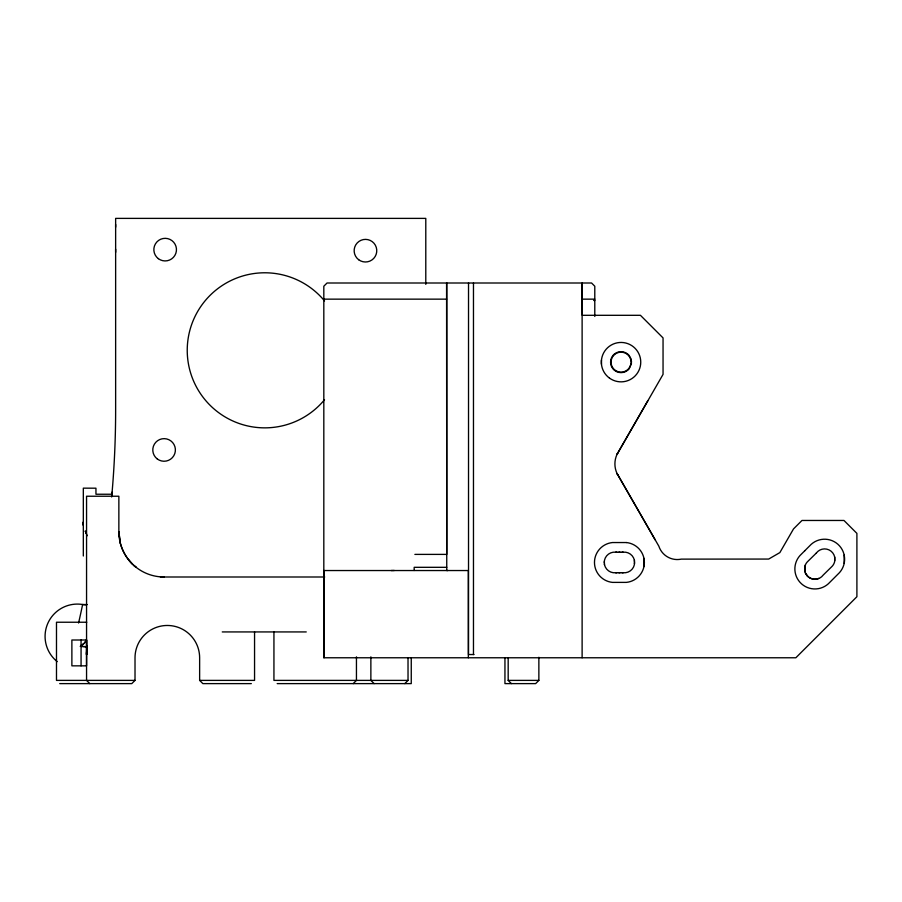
<?xml version="1.0" encoding="UTF-8"?>
<svg xmlns="http://www.w3.org/2000/svg" width="902" height="902" viewBox="0 0 902 902"><rect width="100%" height="100%" fill="white"/><g stroke="black" fill="none" stroke-linecap="round" stroke-linejoin="round"><path stroke-width="1.35" d="M425.789 284.355L425.789 218.385L115.636 218.385L115.636 409.531A969.244 969.244 0 0 1 111.701 496.698M115.625 227.191L115.636 224.463M273.937 631.93L273.937 680.39L408.031 680.39L408.02 657.806M504.951 657.783L504.94 683.615L535.641 683.615L538.866 680.39L538.866 657.265M511.4 683.615L508.176 680.39L508.176 657.783M86.592 640.003L86.558 665.845L71.878 665.845L71.878 640.003L86.592 640.003L86.558 654.536A77.538 77.538 0 0 1 87.02 646.035M86.558 653.691L86.558 654.536L86.592 651.988M83.322 525.189L83.322 522.078L83.322 525.223M601.454 360.09L601.454 364.216M111.701 496.754L112.107 492.154L112.107 494.24L95.95 494.24L95.95 488.196L83.322 488.151L83.322 556.004M804.697 567.572L805.452 573.131L807.617 576.209M604.25 562.465L604.475 560.311A10.339 10.339 0 0 1 615.671 552.182L623.203 552.182A10.339 10.339 0 0 1 634.399 560.311L634.388 564.618A10.339 10.339 0 0 1 623.203 572.747L615.671 572.747A10.339 10.339 0 0 1 604.475 564.618L604.34 561.619M634.478 563.773L634.625 562.465M643.87 566.625L643.87 558.304M834.79 560.537L834.7 557.086A10.328 10.328 0 0 0 816.242 553.163M844.182 563.4L844.182 555.068M805.362 565.013L804.787 571.079A10.339 10.339 0 0 0 823.267 575.002L831.509 566.918A10.328 10.328 0 0 0 834.7 561.382L834.7 557.086M631.49 363.247L629.179 368.771A7.814 7.814 0 0 1 627.668 370.282C623.981 373.405 618.118 373.428 614.431 370.282A7.814 7.814 0 0 1 612.92 368.771C609.786 365.084 609.797 359.221 612.92 355.535A7.814 7.814 0 0 1 614.431 354.024C618.118 350.901 623.981 350.889 627.668 354.024A7.814 7.814 0 0 1 629.179 355.535L631.039 358.906L631.547 362.153M111.927 494.24L112.107 492.808M655.19 539.847L617.058 473.55A22.618 22.618 0 0 1 617.058 454.292L663.049 374.386L663.049 337.923L640.431 315.305L582.275 315.305L582.117 283.002L582.117 657.772M86.423 639.924L84.405 643.092L81.732 645.065M617.814 452.736L617.058 454.292L647.839 400.725M816.231 553.152L807.978 561.247A10.339 10.339 0 0 0 804.787 566.772M353.223 683.615L356.448 680.39L356.448 656.848M251.331 683.615L202.86 683.615L199.635 680.39L199.635 657.772A32.303 32.303 0 0 0 167.321 625.469A32.303 32.303 0 0 0 135.018 657.772L135.018 680.39L131.782 683.615L59.712 683.615M404.806 683.615L408.031 680.39M818.858 578.419C814.607 580.358 809.241 578.768 806.535 575.002M446.93 570.538L447.775 570.538M616.742 552.182L615.671 552.182M619.967 552.182L618.896 552.182M623.203 552.182L622.132 552.182M615.671 572.747L616.742 572.747M618.896 572.747L619.967 572.747M622.132 572.747L623.203 572.747M87.347 604.577L82.623 604.509A956.233 956.233 0 0 1 78.575 623.011M391.209 570.538L394.287 570.481M593.663 300.456L594.79 300.445M323.818 299.148L446.58 299.148M582.444 299.148L594.79 299.148M414.875 554.392L446.749 554.392L446.58 283.002M446.749 567.313L414.176 567.313L414.176 570.481M323.818 570.538L468.341 570.538L468.341 657.772M160.443 577.088A77.538 77.538 0 0 1 164.096 576.998L324.686 576.998M86.75 622.233L56.488 622.233L56.488 680.39L135.018 680.39M222.253 631.93L306.252 631.93M474.012 654.536L468.521 654.536L468.521 283.002M199.635 680.39L254.556 680.39L254.556 631.93M508.176 680.39L538.866 680.39M277.173 683.615L411.256 683.615L411.256 657.806M134.116 565.633L136.112 567.313C125.344 558.902 118.805 545.439 118.861 531.774L118.861 496.235L86.558 496.235L86.558 680.39L89.783 683.615M374.127 683.615L370.869 680.39L370.869 656.848M132.177 563.818L128.591 559.804M617.814 475.004L617.058 473.55L658.832 546.161A19.382 19.382 0 0 0 681.292 559.127L768.673 559.06L779.858 552.599L793.534 528.899L801.979 520.465L843.979 520.465L856.9 533.386L856.9 596.718L795.846 657.772L323.818 657.772L323.818 286.227L327.043 283.002L591.565 283.002L594.79 286.227L594.79 316.444M86.164 533.296L85.228 530.94L87.223 535.754M120.338 543.218L118.861 531.774L120.169 542.576A45.235 45.235 0 0 0 164.096 576.998M604.385 563.773L604.475 564.618M634.388 560.311L634.534 561.619M115.625 249.177L115.636 252.301M473.471 283.002L473.471 654.536M446.783 283.002L446.749 570.481M323.976 570.538L323.976 657.772M81.067 640.003L81.067 665.845M85.791 641.243A9.696 9.696 0 0 1 80.718 645.505M86.581 604.678A12.921 12.921 0 0 1 82.95 604.566A32.303 32.303 0 0 0 57.221 661.628M324.517 399.744A77.538 77.538 0 0 1 211.699 406.847A77.538 77.538 0 0 1 211.699 293.793A77.538 77.538 0 0 1 324.517 300.896M611.049 361.894L611.094 363.202A10.012 10.012 0 0 0 626.36 370.643A10.012 10.012 0 0 0 626.36 353.663A10.012 10.012 0 0 0 611.094 361.104L611.049 361.894M804.731 550.806L801.495 554.042A20.024 20.024 0 0 0 800.018 582.331A20.024 20.024 0 0 0 828.307 583.808L837.992 574.123A20.036 20.036 0 0 0 839.48 545.834A20.036 20.036 0 0 0 811.191 544.346L804.731 550.806M626.371 542.542L612.492 542.542A20.024 20.024 0 0 0 612.492 582.388L626.371 582.388A20.024 20.024 0 0 0 626.371 542.542M86.942 646.79L80.368 646.317L86.942 646.79M358.669 259.731A11.309 11.309 0 0 0 376.686 252.053A11.309 11.309 0 0 0 361.025 240.282A11.309 11.309 0 0 0 358.669 259.731M158.357 258.671A11.309 11.309 0 0 0 176.375 251.004A11.309 11.309 0 0 0 160.714 239.233A11.309 11.309 0 0 0 158.357 258.671M157.298 458.983A11.309 11.309 0 0 0 175.315 451.304A11.309 11.309 0 0 0 159.665 439.545A11.309 11.309 0 0 0 157.298 458.983M609.47 378.096A19.709 19.709 0 0 0 640.645 364.216A19.709 19.709 0 0 0 613.033 344.147A19.709 19.709 0 0 0 609.47 378.096"/></g></svg>
